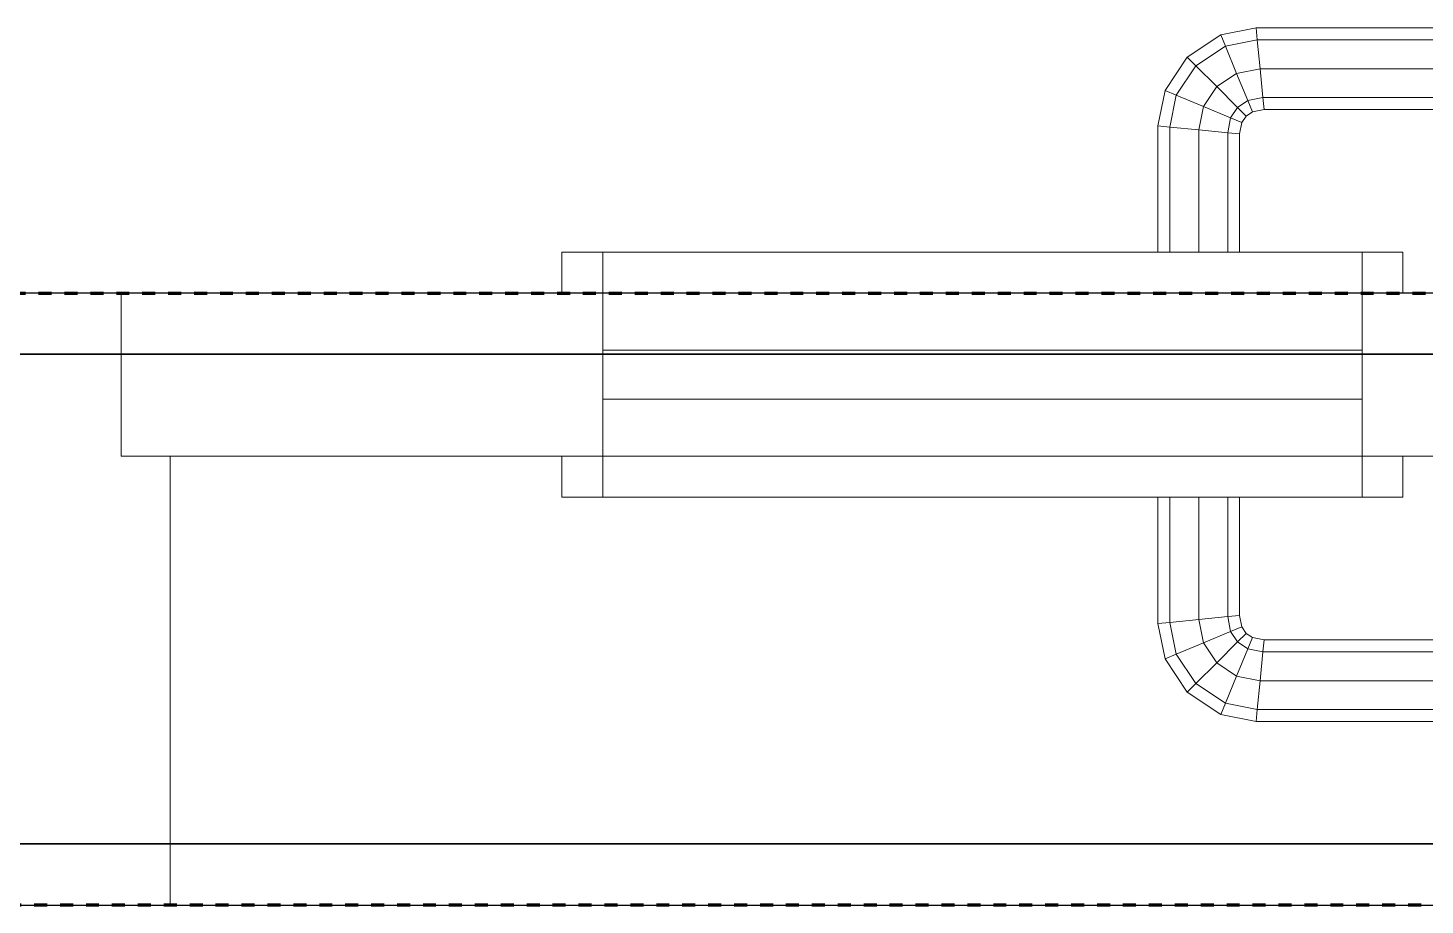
# Model space of a CAD drawing. Header units: millimetres. Extents: x -5300 to 98858, y -5196 to 93886.
# Drawn here: x 55575.2 to 55917.4, y 46335 to 46550 of the extents above; entities that cross this region are included whole.
import ezdxf

# ---------------------------------------------------------------- set-up
doc = ezdxf.new("R2010")
doc.units = ezdxf.units.MM
doc.linetypes.add('Штрих', pattern=[6.35, 3.175, -3.175])
doc.linetypes.add('Штрих_2_', pattern=[6.35, 3.175, -3.175])
for name, color, linetype, lineweight, true_color in [('_Разделитель помещений_', 4, 'Штрих', 70, 0x00ffff), ('Двери', 7, 'Continuous', 18, 0x7f7f7f), ('Стены', 7, 'Continuous', 18, 0x7f7f7f), ('Стены разрез', 7, 'Continuous', 50, 0x7f7f7f)]:
    doc.layers.add(name, color=color, linetype=linetype, lineweight=lineweight, true_color=true_color)

# ---------------------------------------------------------------- blocks, each defined once
blk = doc.blocks.new('СТВ_Перегородка_Кирпич 81954 - СТВ_Перегородка_Кирпич 2-242724-Подвал')
at = {"layer": 'Стены', "color": 254, "true_color": 0xd4d4d4}
blk.add_line((54750, 46350), (57650, 46350), dxfattribs=at)
blk = doc.blocks.new('СТВ_Перегородка_Кирпич 81954 - СТВ_Перегородка_Кирпич 81954-242721-Подвал')
at = {"layer": 'Стены', "color": 254, "true_color": 0xd4d4d4}
for p, q in [((55510, 46485), (57010, 46485)), ((55510, 46470), (57010, 46470)), ((57010, 46470), (55510, 46470)), ((55510, 46350), (57010, 46350)), ((57010, 46350), (55510, 46350)), ((57010, 46335), (55510, 46335))]:
    blk.add_line(p, q, dxfattribs=at)
at = {"layer": 'Стены разрез', "color": 254, "lineweight": 25, "true_color": 0xd4d4d4}
for p, q in [((57635, 46485), (54765, 46485)), ((57650, 46470), (54750, 46470)), ((54765, 46470), (57635, 46470)), ((57650, 46350), (54750, 46350)), ((54750, 46350), (57650, 46350)), ((54750, 46335), (57650, 46335))]:
    blk.add_line(p, q, dxfattribs=at)
blk.add_blockref('СТВ_Перегородка_Кирпич 81954 - СТВ_Перегородка_Кирпич 2-242724-Подвал', (0, 0))
blk = doc.blocks.new('Дп-9 - Дп-9-242763-Подвал')
at = {"layer": 'Двери', "color": 254, "true_color": 0xd4d4d4}
for p, q in [((55867.36, 46548.28), (55876.02, 46550)), ((55876.02, 46550), (55867.36, 46548.28)), ((55876.3, 46547.07), (55876.02, 46550)), ((55876.02, 46550), (55957.98, 46550)), ((55876.02, 46550), (55876.3, 46547.07)), ((55957.98, 46550), (55876.02, 46550)), ((55876.02, 46550), (55876.3, 46547.07)), ((55876.3, 46547.07), (55876.02, 46550)), ((55859.18, 46542.82), (55867.36, 46548.28)), ((55867.36, 46548.28), (55859.18, 46542.82)), ((55868.5, 46545.52), (55867.36, 46548.28)), ((55867.36, 46548.28), (55868.5, 46545.52)), ((55867.36, 46548.28), (55868.5, 46545.52)), ((55868.5, 46545.52), (55867.36, 46548.28)), ((55876.3, 46547.07), (55868.5, 46545.52)), ((55868.5, 46545.52), (55876.3, 46547.07)), ((55868.5, 46545.52), (55876.3, 46547.07)), ((55876.3, 46547.07), (55868.5, 46545.52)), ((55957.7, 46547.07), (55876.3, 46547.07)), ((55877, 46540), (55876.3, 46547.07)), ((55876.3, 46547.07), (55957.7, 46547.07)), ((55876.3, 46547.07), (55957.7, 46547.07)), ((55876.3, 46547.07), (55877, 46540)), ((55957.7, 46547.07), (55876.3, 46547.07)), ((55876.3, 46547.07), (55877, 46540)), ((55877, 46540), (55876.3, 46547.07)), ((55853.72, 46534.64), (55859.18, 46542.82)), ((55859.18, 46542.82), (55853.72, 46534.64)), ((55861.3, 46540.7), (55859.18, 46542.82)), ((55859.18, 46542.82), (55861.3, 46540.7)), ((55859.18, 46542.82), (55861.3, 46540.7)), ((55861.3, 46540.7), (55859.18, 46542.82)), ((55868.5, 46545.52), (55861.3, 46540.7)), ((55861.3, 46540.7), (55868.5, 46545.52)), ((55861.3, 46540.7), (55868.5, 46545.52)), ((55868.5, 46545.52), (55861.3, 46540.7)), ((55871.26, 46538.86), (55868.5, 46545.52)), ((55868.5, 46545.52), (55871.26, 46538.86)), ((55868.5, 46545.52), (55871.26, 46538.86)), ((55871.26, 46538.86), (55868.5, 46545.52)), ((55861.3, 46540.7), (55856.48, 46533.5)), ((55856.48, 46533.5), (55861.3, 46540.7)), ((55856.48, 46533.5), (55861.3, 46540.7)), ((55861.3, 46540.7), (55856.48, 46533.5)), ((55866.39, 46535.61), (55861.3, 46540.7)), ((55861.3, 46540.7), (55866.39, 46535.61)), ((55861.3, 46540.7), (55866.39, 46535.61)), ((55866.39, 46535.61), (55861.3, 46540.7)), ((55877, 46540), (55871.26, 46538.86)), ((55871.26, 46538.86), (55877, 46540)), ((55871.26, 46538.86), (55877, 46540)), ((55877, 46540), (55871.26, 46538.86)), ((55957, 46540), (55877, 46540)), ((55877.7, 46532.93), (55877, 46540)), ((55877, 46540), (55957, 46540)), ((55877, 46540), (55957, 46540)), ((55877, 46540), (55877.7, 46532.93)), ((55957, 46540), (55877, 46540)), ((55877, 46540), (55877.7, 46532.93)), ((55877.7, 46532.93), (55877, 46540)), ((55871.26, 46538.86), (55866.39, 46535.61)), ((55866.39, 46535.61), (55871.26, 46538.86)), ((55866.39, 46535.61), (55871.26, 46538.86)), ((55871.26, 46538.86), (55866.39, 46535.61)), ((55874.02, 46532.2), (55871.26, 46538.86)), ((55871.26, 46538.86), (55874.02, 46532.2)), ((55871.26, 46538.86), (55874.02, 46532.2)), ((55874.02, 46532.2), (55871.26, 46538.86)), ((55852, 46525.98), (55853.72, 46534.64)), ((55853.72, 46534.64), (55852, 46525.98)), ((55856.48, 46533.5), (55853.72, 46534.64)), ((55853.72, 46534.64), (55856.48, 46533.5)), ((55853.72, 46534.64), (55856.48, 46533.5)), ((55856.48, 46533.5), (55853.72, 46534.64)), ((55856.48, 46533.5), (55854.93, 46525.7)), ((55854.93, 46525.7), (55856.48, 46533.5)), ((55854.93, 46525.7), (55856.48, 46533.5)), ((55856.48, 46533.5), (55854.93, 46525.7)), ((55863.14, 46530.74), (55856.48, 46533.5)), ((55856.48, 46533.5), (55863.14, 46530.74)), ((55856.48, 46533.5), (55863.14, 46530.74)), ((55863.14, 46530.74), (55856.48, 46533.5)), ((55866.39, 46535.61), (55863.14, 46530.74)), ((55863.14, 46530.74), (55866.39, 46535.61)), ((55863.14, 46530.74), (55866.39, 46535.61)), ((55866.39, 46535.61), (55863.14, 46530.74)), ((55871.49, 46530.51), (55866.39, 46535.61)), ((55866.39, 46535.61), (55871.49, 46530.51)), ((55866.39, 46535.61), (55871.49, 46530.51)), ((55871.49, 46530.51), (55866.39, 46535.61)), ((55877.7, 46532.93), (55874.02, 46532.2)), ((55874.02, 46532.2), (55877.7, 46532.93)), ((55874.02, 46532.2), (55877.7, 46532.93)), ((55877.7, 46532.93), (55874.02, 46532.2)), ((55956.3, 46532.93), (55877.7, 46532.93)), ((55877.98, 46530), (55877.7, 46532.93)), ((55877.7, 46532.93), (55956.3, 46532.93)), ((55877.7, 46532.93), (55956.3, 46532.93)), ((55956.3, 46532.93), (55877.7, 46532.93)), ((55877.7, 46532.93), (55877.98, 46530)), ((55877.7, 46532.93), (55877.98, 46530)), ((55877.98, 46530), (55877.7, 46532.93)), ((55863.14, 46530.74), (55862, 46525)), ((55862, 46525), (55863.14, 46530.74)), ((55862, 46525), (55863.14, 46530.74)), ((55863.14, 46530.74), (55862, 46525)), ((55869.8, 46527.98), (55863.14, 46530.74)), ((55863.14, 46530.74), (55869.8, 46527.98)), ((55863.14, 46530.74), (55869.8, 46527.98)), ((55869.8, 46527.98), (55863.14, 46530.74)), ((55871.49, 46530.51), (55869.8, 46527.98)), ((55869.8, 46527.98), (55871.49, 46530.51)), ((55869.8, 46527.98), (55871.49, 46530.51)), ((55871.49, 46530.51), (55869.8, 46527.98)), ((55874.02, 46532.2), (55871.49, 46530.51)), ((55871.49, 46530.51), (55874.02, 46532.2)), ((55871.49, 46530.51), (55874.02, 46532.2)), ((55874.02, 46532.2), (55871.49, 46530.51)), ((55873.6, 46528.4), (55871.49, 46530.51)), ((55871.49, 46530.51), (55873.6, 46528.4)), ((55871.49, 46530.51), (55873.6, 46528.4)), ((55873.6, 46528.4), (55871.49, 46530.51)), ((55875.16, 46529.44), (55873.6, 46528.4)), ((55873.6, 46528.4), (55875.16, 46529.44)), ((55875.16, 46529.44), (55874.02, 46532.2)), ((55874.02, 46532.2), (55875.16, 46529.44)), ((55874.02, 46532.2), (55875.16, 46529.44)), ((55875.16, 46529.44), (55874.02, 46532.2)), ((55877.98, 46530), (55875.16, 46529.44)), ((55875.16, 46529.44), (55877.98, 46530)), ((55956.02, 46530), (55877.98, 46530)), ((55877.98, 46530), (55956.02, 46530)), ((55854.93, 46525.7), (55852, 46525.98)), ((55852, 46525.98), (55854.93, 46525.7)), ((55852, 46495), (55852, 46525.98)), ((55852, 46525.98), (55854.93, 46525.7)), ((55854.93, 46525.7), (55852, 46525.98)), ((55852, 46525.98), (55852, 46495)), ((55862, 46525), (55854.93, 46525.7)), ((55854.93, 46525.7), (55854.93, 46495)), ((55854.93, 46525.7), (55862, 46525)), ((55854.93, 46495), (55854.93, 46525.7)), ((55854.93, 46495), (55854.93, 46525.7)), ((55854.93, 46525.7), (55862, 46525)), ((55862, 46525), (55854.93, 46525.7)), ((55854.93, 46525.7), (55854.93, 46495)), ((55869.8, 46527.98), (55869.07, 46524.3)), ((55869.07, 46524.3), (55869.8, 46527.98)), ((55869.07, 46524.3), (55869.8, 46527.98)), ((55869.8, 46527.98), (55869.07, 46524.3)), ((55872.56, 46526.84), (55869.8, 46527.98)), ((55869.8, 46527.98), (55872.56, 46526.84)), ((55869.8, 46527.98), (55872.56, 46526.84)), ((55872.56, 46526.84), (55869.8, 46527.98)), ((55872.56, 46526.84), (55872, 46524.02)), ((55872, 46524.02), (55872.56, 46526.84)), ((55873.6, 46528.4), (55872.56, 46526.84)), ((55872.56, 46526.84), (55873.6, 46528.4)), ((55869.07, 46524.3), (55862, 46525)), ((55862, 46525), (55862, 46495)), ((55862, 46525), (55869.07, 46524.3)), ((55862, 46495), (55862, 46525)), ((55869.07, 46524.3), (55862, 46525)), ((55862, 46525), (55862, 46495)), ((55862, 46495), (55862, 46525)), ((55862, 46525), (55869.07, 46524.3)), ((55872, 46524.02), (55869.07, 46524.3)), ((55869.07, 46524.3), (55869.07, 46495)), ((55869.07, 46524.3), (55872, 46524.02)), ((55869.07, 46495), (55869.07, 46524.3)), ((55872, 46524.02), (55869.07, 46524.3)), ((55869.07, 46524.3), (55869.07, 46495)), ((55869.07, 46495), (55869.07, 46524.3)), ((55869.07, 46524.3), (55872, 46524.02)), ((55872, 46524.02), (55872, 46495)), ((55872, 46495), (55872, 46524.02)), ((55706, 46485), (55706, 46495)), ((55706, 46495), (55912, 46495)), ((55706, 46495), (55706, 46485)), ((55706, 46485), (55706, 46495)), ((55706, 46495), (55706, 46495)), ((55912, 46495), (55706, 46495)), ((55706, 46495), (55706, 46495)), ((55706, 46495), (55912, 46495)), ((55706, 46495), (55706, 46485)), ((55912, 46495), (55706, 46495)), ((55902, 46495), (55716, 46495)), ((55716, 46495), (55716, 46495)), ((55716, 46495), (55902, 46495)), ((55716, 46495), (55716, 46485)), ((55902, 46495), (55716, 46495)), ((55716, 46495), (55716, 46485)), ((55716, 46485), (55716, 46495)), ((55716, 46495), (55716, 46495)), ((55716, 46485), (55716, 46495)), ((55716, 46495), (55902, 46495)), ((55854.93, 46495), (55852, 46495)), ((55852, 46495), (55854.93, 46495)), ((55854.93, 46495), (55852, 46495)), ((55852, 46495), (55854.93, 46495)), ((55862, 46495), (55854.93, 46495)), ((55854.93, 46495), (55862, 46495)), ((55862, 46495), (55854.93, 46495)), ((55854.93, 46495), (55862, 46495)), ((55862, 46495), (55869.07, 46495)), ((55869.07, 46495), (55862, 46495)), ((55869.07, 46495), (55862, 46495)), ((55862, 46495), (55869.07, 46495)), ((55869.07, 46495), (55872, 46495)), ((55872, 46495), (55869.07, 46495)), ((55872, 46495), (55869.07, 46495)), ((55869.07, 46495), (55872, 46495)), ((55902, 46495), (55902, 46495)), ((55902, 46485), (55902, 46495)), ((55902, 46495), (55902, 46485)), ((55902, 46495), (55902, 46485)), ((55902, 46485), (55902, 46495)), ((55902, 46495), (55902, 46495)), ((55912, 46495), (55912, 46485)), ((55912, 46495), (55912, 46485)), ((55912, 46485), (55912, 46495)), ((55912, 46495), (55912, 46495)), ((55912, 46495), (55912, 46495)), ((55912, 46485), (55912, 46495)), ((55598, 46485), (55510, 46485)), ((55510, 46485), (55598, 46485)), ((55598, 46485), (55510, 46485)), ((55510, 46485), (55598, 46485)), ((55598, 46485), (55510, 46485)), ((55510, 46485), (57010, 46485)), ((55510, 46485), (55598, 46485)), ((57010, 46485), (55510, 46485)), ((55598, 46445), (55598, 46485)), ((55598, 46485), (55598, 46445)), ((55598, 46485), (55598, 46445)), ((55598, 46445), (55598, 46485)), ((55598, 46485), (55598, 46485)), ((55598, 46485), (55598, 46485)), ((55598, 46485), (55598, 46485)), ((56922, 46485), (55598, 46485)), ((55598, 46485), (55598, 46485)), ((55598, 46485), (55598, 46445)), ((55598, 46445), (55598, 46485)), ((55598, 46485), (55598, 46445)), ((55598, 46485), (56922, 46485)), ((55598, 46445), (55598, 46485)), ((55598, 46445), (55598, 46485)), ((55598, 46485), (56022, 46485)), ((55598, 46485), (55598, 46445)), ((55598, 46445), (55598, 46485)), ((55598, 46485), (55598, 46485)), ((56022, 46485), (55598, 46485)), ((55598, 46485), (55598, 46485)), ((55598, 46485), (56022, 46485)), ((55598, 46485), (55598, 46445)), ((56022, 46485), (55598, 46485)), ((55912, 46485), (55706, 46485)), ((55912, 46485), (55706, 46485)), ((55706, 46485), (55706, 46485)), ((55706, 46485), (55912, 46485)), ((55706, 46485), (55706, 46485)), ((55706, 46485), (55912, 46485)), ((55902, 46485), (55716, 46485)), ((55716, 46485), (55716, 46485)), ((55716, 46485), (55902, 46485)), ((55716, 46485), (55716, 46445)), ((55902, 46485), (55716, 46485)), ((55716, 46485), (55716, 46445)), ((55716, 46445), (55716, 46485)), ((55716, 46485), (55716, 46485)), ((55716, 46445), (55716, 46485)), ((55716, 46485), (55902, 46485)), ((55902, 46485), (55716, 46485)), ((55716, 46485), (55716, 46485)), ((55716, 46485), (55902, 46485)), ((55716, 46485), (55902, 46485)), ((55716, 46485), (55716, 46485)), ((55902, 46485), (55716, 46485)), ((55902, 46485), (55902, 46485)), ((55902, 46445), (55902, 46485)), ((55902, 46485), (55902, 46445)), ((55902, 46485), (55902, 46445)), ((55902, 46445), (55902, 46485)), ((55902, 46485), (55902, 46485)), ((55902, 46485), (55902, 46485)), ((55902, 46485), (55902, 46485)), ((55912, 46485), (55912, 46485)), ((55912, 46485), (55912, 46485)), ((55716, 46459), (55716, 46471)), ((55716, 46471), (55902, 46471)), ((55716, 46471), (55716, 46459)), ((55716, 46459), (55716, 46471)), ((55716, 46471), (55716, 46471)), ((55902, 46471), (55716, 46471)), ((55716, 46471), (55716, 46471)), ((55716, 46471), (55902, 46471)), ((55716, 46471), (55716, 46459)), ((55902, 46471), (55716, 46471)), ((55902, 46471), (55902, 46459)), ((55902, 46471), (55902, 46459)), ((55902, 46459), (55902, 46471)), ((55902, 46471), (55902, 46471)), ((55902, 46471), (55902, 46471)), ((55902, 46459), (55902, 46471)), ((55902, 46459), (55716, 46459)), ((55902, 46459), (55716, 46459)), ((55716, 46459), (55716, 46459)), ((55716, 46459), (55902, 46459)), ((55716, 46459), (55716, 46459)), ((55716, 46459), (55902, 46459)), ((55902, 46459), (55902, 46459)), ((55902, 46459), (55902, 46459)), ((55598, 46445), (55610, 46445)), ((55610, 46445), (55598, 46445)), ((55598, 46445), (55598, 46445)), ((55610, 46445), (55598, 46445)), ((55598, 46445), (55610, 46445)), ((55598, 46445), (55598, 46445)), ((55598, 46445), (55598, 46445)), ((55598, 46445), (55610, 46445)), ((56922, 46445), (55598, 46445)), ((55610, 46445), (55598, 46445)), ((55598, 46445), (55598, 46445)), ((55598, 46445), (56922, 46445)), ((56022, 46445), (55598, 46445)), ((56022, 46445), (55598, 46445)), ((55598, 46445), (55598, 46445)), ((55598, 46445), (56022, 46445)), ((55598, 46445), (55598, 46445)), ((55598, 46445), (56022, 46445)), ((55610, 46445), (55610, 46445)), ((55610, 46445), (55610, 46335)), ((55610, 46335), (55610, 46445)), ((55610, 46445), (55610, 46445)), ((55610, 46335), (55610, 46445)), ((55610, 46445), (55610, 46335)), ((55610, 46445), (55610, 46335)), ((56910, 46445), (55610, 46445)), ((55610, 46445), (56910, 46445)), ((55610, 46335), (55610, 46445)), ((55706, 46435), (55706, 46445)), ((55706, 46445), (55912, 46445)), ((55706, 46445), (55706, 46435)), ((55706, 46435), (55706, 46445)), ((55706, 46445), (55706, 46445)), ((55912, 46445), (55706, 46445)), ((55706, 46445), (55706, 46445)), ((55706, 46445), (55912, 46445)), ((55706, 46445), (55706, 46435)), ((55912, 46445), (55706, 46445)), ((55902, 46445), (55716, 46445)), ((55716, 46445), (55716, 46445)), ((55716, 46445), (55902, 46445)), ((55716, 46445), (55902, 46445)), ((55716, 46445), (55716, 46445)), ((55902, 46445), (55716, 46445)), ((55902, 46445), (55716, 46445)), ((55716, 46445), (55716, 46445)), ((55716, 46445), (55902, 46445)), ((55716, 46445), (55716, 46435)), ((55902, 46445), (55716, 46445)), ((55716, 46445), (55716, 46435)), ((55716, 46435), (55716, 46445)), ((55716, 46445), (55716, 46445)), ((55716, 46435), (55716, 46445)), ((55716, 46445), (55902, 46445)), ((55902, 46445), (55902, 46445)), ((55902, 46445), (55902, 46445)), ((55902, 46445), (55902, 46445)), ((55902, 46435), (55902, 46445)), ((55902, 46445), (55902, 46435)), ((55902, 46445), (55902, 46435)), ((55902, 46435), (55902, 46445)), ((55902, 46445), (55902, 46445)), ((55912, 46445), (55912, 46435)), ((55912, 46445), (55912, 46435)), ((55912, 46435), (55912, 46445)), ((55912, 46445), (55912, 46445)), ((55912, 46445), (55912, 46445)), ((55912, 46435), (55912, 46445)), ((55912, 46435), (55706, 46435)), ((55912, 46435), (55706, 46435)), ((55706, 46435), (55706, 46435)), ((55706, 46435), (55912, 46435)), ((55706, 46435), (55706, 46435)), ((55706, 46435), (55912, 46435)), ((55902, 46435), (55716, 46435)), ((55716, 46435), (55716, 46435)), ((55716, 46435), (55902, 46435)), ((55716, 46435), (55902, 46435)), ((55716, 46435), (55716, 46435)), ((55902, 46435), (55716, 46435)), ((55852, 46404.02), (55852, 46435)), ((55852, 46435), (55854.93, 46435)), ((55854.93, 46435), (55852, 46435)), ((55852, 46435), (55852, 46404.02)), ((55852, 46435), (55854.93, 46435)), ((55854.93, 46435), (55852, 46435)), ((55854.93, 46435), (55854.93, 46404.3)), ((55854.93, 46404.3), (55854.93, 46435)), ((55854.93, 46435), (55862, 46435)), ((55862, 46435), (55854.93, 46435)), ((55854.93, 46404.3), (55854.93, 46435)), ((55854.93, 46435), (55862, 46435)), ((55862, 46435), (55854.93, 46435)), ((55854.93, 46435), (55854.93, 46404.3)), ((55862, 46435), (55869.07, 46435)), ((55869.07, 46435), (55862, 46435)), ((55862, 46435), (55862, 46405)), ((55862, 46405), (55862, 46435)), ((55869.07, 46435), (55862, 46435)), ((55862, 46435), (55862, 46405)), ((55862, 46405), (55862, 46435)), ((55862, 46435), (55869.07, 46435)), ((55869.07, 46435), (55872, 46435)), ((55872, 46435), (55869.07, 46435)), ((55869.07, 46405.7), (55869.07, 46435)), ((55872, 46435), (55869.07, 46435)), ((55869.07, 46435), (55869.07, 46405.7)), ((55869.07, 46405.7), (55869.07, 46435)), ((55869.07, 46435), (55872, 46435)), ((55869.07, 46435), (55869.07, 46405.7)), ((55872, 46405.98), (55872, 46435)), ((55872, 46435), (55872, 46405.98)), ((55902, 46435), (55902, 46435)), ((55902, 46435), (55902, 46435)), ((55912, 46435), (55912, 46435)), ((55912, 46435), (55912, 46435)), ((55862, 46405), (55869.07, 46405.7)), ((55869.07, 46405.7), (55862, 46405)), ((55862, 46405), (55869.07, 46405.7)), ((55869.07, 46405.7), (55862, 46405)), ((55869.07, 46405.7), (55872, 46405.98)), ((55872, 46405.98), (55869.07, 46405.7)), ((55869.07, 46405.7), (55872, 46405.98)), ((55872, 46405.98), (55869.07, 46405.7)), ((55869.07, 46405.7), (55869.8, 46402.02)), ((55869.8, 46402.02), (55869.07, 46405.7)), ((55869.8, 46402.02), (55869.07, 46405.7)), ((55869.07, 46405.7), (55869.8, 46402.02)), ((55872, 46405.98), (55872.56, 46403.16)), ((55872.56, 46403.16), (55872, 46405.98)), ((55852, 46404.02), (55854.93, 46404.3)), ((55854.93, 46404.3), (55852, 46404.02)), ((55854.93, 46404.3), (55852, 46404.02)), ((55852, 46404.02), (55854.93, 46404.3)), ((55853.72, 46395.36), (55852, 46404.02)), ((55852, 46404.02), (55853.72, 46395.36)), ((55854.93, 46404.3), (55862, 46405)), ((55862, 46405), (55854.93, 46404.3)), ((55862, 46405), (55854.93, 46404.3)), ((55854.93, 46404.3), (55862, 46405)), ((55854.93, 46404.3), (55856.48, 46396.5)), ((55856.48, 46396.5), (55854.93, 46404.3)), ((55856.48, 46396.5), (55854.93, 46404.3)), ((55854.93, 46404.3), (55856.48, 46396.5)), ((55862, 46405), (55863.14, 46399.26)), ((55863.14, 46399.26), (55862, 46405)), ((55863.14, 46399.26), (55862, 46405)), ((55862, 46405), (55863.14, 46399.26)), ((55869.8, 46402.02), (55872.56, 46403.16)), ((55872.56, 46403.16), (55869.8, 46402.02)), ((55872.56, 46403.16), (55869.8, 46402.02)), ((55869.8, 46402.02), (55872.56, 46403.16)), ((55872.56, 46403.16), (55873.6, 46401.6)), ((55873.6, 46401.6), (55872.56, 46403.16)), ((55856.48, 46396.5), (55863.14, 46399.26)), ((55863.14, 46399.26), (55856.48, 46396.5)), ((55863.14, 46399.26), (55856.48, 46396.5)), ((55856.48, 46396.5), (55863.14, 46399.26)), ((55863.14, 46399.26), (55869.8, 46402.02)), ((55869.8, 46402.02), (55863.14, 46399.26)), ((55869.8, 46402.02), (55863.14, 46399.26)), ((55863.14, 46399.26), (55869.8, 46402.02)), ((55863.14, 46399.26), (55866.39, 46394.39)), ((55866.39, 46394.39), (55863.14, 46399.26)), ((55866.39, 46394.39), (55863.14, 46399.26)), ((55863.14, 46399.26), (55866.39, 46394.39)), ((55866.39, 46394.39), (55871.49, 46399.49)), ((55871.49, 46399.49), (55866.39, 46394.39)), ((55871.49, 46399.49), (55866.39, 46394.39)), ((55866.39, 46394.39), (55871.49, 46399.49)), ((55869.8, 46402.02), (55871.49, 46399.49)), ((55871.49, 46399.49), (55869.8, 46402.02)), ((55871.49, 46399.49), (55869.8, 46402.02)), ((55869.8, 46402.02), (55871.49, 46399.49)), ((55871.49, 46399.49), (55873.6, 46401.6)), ((55873.6, 46401.6), (55871.49, 46399.49)), ((55873.6, 46401.6), (55871.49, 46399.49)), ((55871.49, 46399.49), (55873.6, 46401.6)), ((55871.49, 46399.49), (55874.02, 46397.8)), ((55874.02, 46397.8), (55871.49, 46399.49)), ((55874.02, 46397.8), (55871.49, 46399.49)), ((55871.49, 46399.49), (55874.02, 46397.8)), ((55873.6, 46401.6), (55875.16, 46400.56)), ((55875.16, 46400.56), (55873.6, 46401.6)), ((55874.02, 46397.8), (55875.16, 46400.56)), ((55875.16, 46400.56), (55874.02, 46397.8)), ((55875.16, 46400.56), (55874.02, 46397.8)), ((55874.02, 46397.8), (55875.16, 46400.56)), ((55875.16, 46400.56), (55877.98, 46400)), ((55877.98, 46400), (55875.16, 46400.56)), ((55877.7, 46397.07), (55877.98, 46400)), ((55877.98, 46400), (55877.7, 46397.07)), ((55877.98, 46400), (55877.7, 46397.07)), ((55877.7, 46397.07), (55877.98, 46400)), ((55877.98, 46400), (55956.02, 46400)), ((55956.02, 46400), (55877.98, 46400)), ((55853.72, 46395.36), (55856.48, 46396.5)), ((55856.48, 46396.5), (55853.72, 46395.36)), ((55856.48, 46396.5), (55853.72, 46395.36)), ((55853.72, 46395.36), (55856.48, 46396.5)), ((55856.48, 46396.5), (55861.3, 46389.3)), ((55861.3, 46389.3), (55856.48, 46396.5)), ((55861.3, 46389.3), (55856.48, 46396.5)), ((55856.48, 46396.5), (55861.3, 46389.3)), ((55871.26, 46391.14), (55874.02, 46397.8)), ((55874.02, 46397.8), (55871.26, 46391.14)), ((55874.02, 46397.8), (55871.26, 46391.14)), ((55871.26, 46391.14), (55874.02, 46397.8)), ((55874.02, 46397.8), (55877.7, 46397.07)), ((55877.7, 46397.07), (55874.02, 46397.8)), ((55877.7, 46397.07), (55874.02, 46397.8)), ((55874.02, 46397.8), (55877.7, 46397.07)), ((55877, 46390), (55877.7, 46397.07)), ((55877.7, 46397.07), (55877, 46390)), ((55877.7, 46397.07), (55877, 46390)), ((55877, 46390), (55877.7, 46397.07)), ((55877.7, 46397.07), (55956.3, 46397.07)), ((55956.3, 46397.07), (55877.7, 46397.07)), ((55956.3, 46397.07), (55877.7, 46397.07)), ((55877.7, 46397.07), (55956.3, 46397.07)), ((55859.18, 46387.18), (55853.72, 46395.36)), ((55853.72, 46395.36), (55859.18, 46387.18)), ((55861.3, 46389.3), (55866.39, 46394.39)), ((55866.39, 46394.39), (55861.3, 46389.3)), ((55866.39, 46394.39), (55861.3, 46389.3)), ((55861.3, 46389.3), (55866.39, 46394.39)), ((55866.39, 46394.39), (55871.26, 46391.14)), ((55871.26, 46391.14), (55866.39, 46394.39)), ((55871.26, 46391.14), (55866.39, 46394.39)), ((55866.39, 46394.39), (55871.26, 46391.14)), ((55859.18, 46387.18), (55861.3, 46389.3)), ((55861.3, 46389.3), (55859.18, 46387.18)), ((55861.3, 46389.3), (55859.18, 46387.18)), ((55859.18, 46387.18), (55861.3, 46389.3)), ((55861.3, 46389.3), (55868.5, 46384.48)), ((55868.5, 46384.48), (55861.3, 46389.3)), ((55868.5, 46384.48), (55861.3, 46389.3)), ((55861.3, 46389.3), (55868.5, 46384.48)), ((55868.5, 46384.48), (55871.26, 46391.14)), ((55871.26, 46391.14), (55868.5, 46384.48)), ((55871.26, 46391.14), (55868.5, 46384.48)), ((55868.5, 46384.48), (55871.26, 46391.14)), ((55871.26, 46391.14), (55877, 46390)), ((55877, 46390), (55871.26, 46391.14)), ((55877, 46390), (55871.26, 46391.14)), ((55871.26, 46391.14), (55877, 46390)), ((55876.3, 46382.93), (55877, 46390)), ((55877, 46390), (55876.3, 46382.93)), ((55877, 46390), (55876.3, 46382.93)), ((55876.3, 46382.93), (55877, 46390)), ((55877, 46390), (55957, 46390)), ((55957, 46390), (55877, 46390)), ((55957, 46390), (55877, 46390)), ((55877, 46390), (55957, 46390)), ((55867.36, 46381.72), (55859.18, 46387.18)), ((55859.18, 46387.18), (55867.36, 46381.72)), ((55867.36, 46381.72), (55868.5, 46384.48)), ((55868.5, 46384.48), (55867.36, 46381.72)), ((55868.5, 46384.48), (55867.36, 46381.72)), ((55867.36, 46381.72), (55868.5, 46384.48)), ((55876.02, 46380), (55867.36, 46381.72)), ((55867.36, 46381.72), (55876.02, 46380)), ((55868.5, 46384.48), (55876.3, 46382.93)), ((55876.3, 46382.93), (55868.5, 46384.48)), ((55876.3, 46382.93), (55868.5, 46384.48)), ((55868.5, 46384.48), (55876.3, 46382.93)), ((55876.02, 46380), (55876.3, 46382.93)), ((55876.3, 46382.93), (55876.02, 46380)), ((55876.3, 46382.93), (55876.02, 46380)), ((55876.02, 46380), (55876.3, 46382.93)), ((55876.3, 46382.93), (55957.7, 46382.93)), ((55957.7, 46382.93), (55876.3, 46382.93)), ((55957.7, 46382.93), (55876.3, 46382.93)), ((55876.3, 46382.93), (55957.7, 46382.93)), ((55957.98, 46380), (55876.02, 46380)), ((55876.02, 46380), (55957.98, 46380)), ((55510, 46335), (55610, 46335)), ((55610, 46335), (55510, 46335)), ((55510, 46335), (55610, 46335)), ((55610, 46335), (55510, 46335)), ((55610, 46335), (55510, 46335)), ((55510, 46335), (57010, 46335)), ((57010, 46335), (55510, 46335)), ((55510, 46335), (55610, 46335)), ((55610, 46335), (55610, 46335)), ((55610, 46335), (55610, 46335)), ((56910, 46335), (55610, 46335)), ((55610, 46335), (56910, 46335))]:
    blk.add_line(p, q, dxfattribs=at)
blk = doc.blocks.new('Дп-9 - Дп-9-242767-Подвал')
blk.add_blockref('Дп-9 - Дп-9-242763-Подвал', (0, 0))

msp = doc.modelspace()

# ---------------------------------------------------------------- linework, layer by layer
at = {"layer": '_Разделитель помещений_', "color": 131, "linetype": 'Штрих_2_', "true_color": 0xaaffff}
for p, q in [((54765, 46485), (57635, 46485)), ((57650, 46335), (54750, 46335))]:
    msp.add_line(p, q, dxfattribs=at)

# ---------------------------------------------------------------- block references
at = {"layer": 'Двери', "color": 254, "true_color": 0xd4d4d4}
msp.add_blockref('Дп-9 - Дп-9-242767-Подвал', (0, 0), dxfattribs=at)
at = {"layer": 'Стены', "color": 254, "true_color": 0xd4d4d4}
msp.add_blockref('СТВ_Перегородка_Кирпич 81954 - СТВ_Перегородка_Кирпич 81954-242721-Подвал', (0, 0), dxfattribs=at)

doc.saveas('drawing.dxf')
